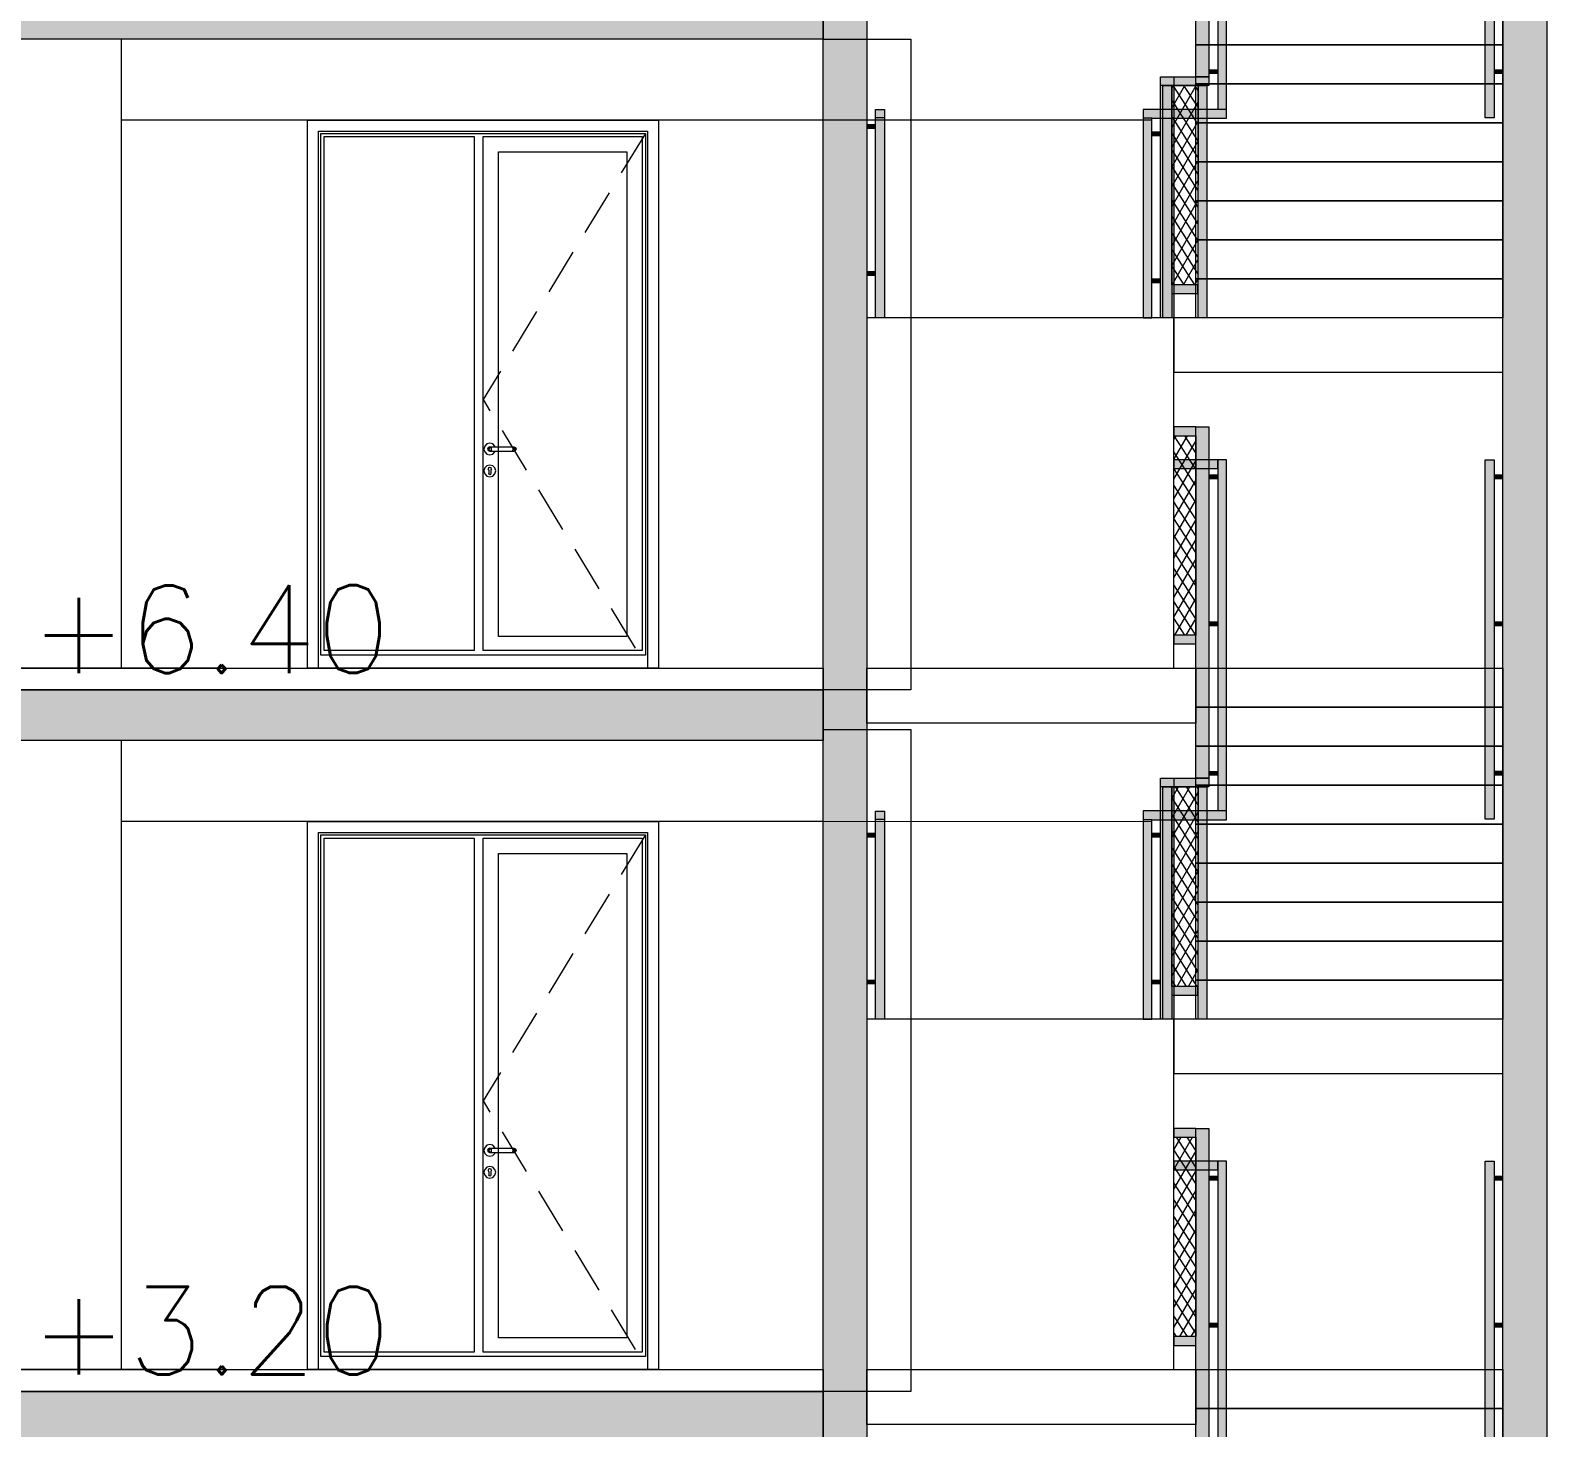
# Model space of a CAD drawing. Header units: millimetres. Extents: x 476571643 to 477489869, y 4620928210 to 4621294454.
# Drawn here: x 477460003 to 477466918, y 4621157020 to 4621163395 of the extents above; entities that cross this region are included whole.
import ezdxf

# ---------------------------------------------------------------- set-up
doc = ezdxf.new("R2010")
doc.units = ezdxf.units.MM
doc.header["$MEASUREMENT"] = 0
doc.linetypes.add('Hidden Line', pattern=[317.5, 211.666667, -105.833333])
for name, color, linetype, lineweight in [('0_Pen_No__1_Pen_No__250', 7, 'Continuous', 0), ('2D Drafting - General_Pen_No__250_Pen_No__7', 7, 'Continuous', 0), ('2D Drafting - General_Pen_No__7_Pen_No__253', 252, 'Continuous', 0), ('Dimensioning - General_Pen_No__142', 142, 'Continuous', 0), ('gegmebi_Pen_No__7_Pen_No__250', 7, 'Continuous', 0), ('New_0_Pen_No__42_Pen_No__250_Pen_No__250', 7, 'Continuous', 0), ('New_2D Drafting - General_Pen_No__1', 1, 'Continuous', 0), ('New_2D Drafting - General_Pen_No__250_Pen_No__154', 154, 'Continuous', 0), ('New_2D Drafting - General_Pen_No__250_Pen_No__7', 7, 'Continuous', 0), ('New_2D Drafting - General_Pen_No__4', 7, 'Continuous', 0), ('New_gegmebi_Pen_No__7_Pen_No__4', 7, 'Continuous', 0), ('New_Structural - Bearing_Pen_No__250', 7, 'Continuous', 0), ('New_Structural - Bearing_Pen_No__253', 252, 'Continuous', 0), ('zoma_Pen_No__1_Pen_No__142', 142, 'Continuous', 0)]:
    doc.layers.add(name, color=color, linetype=linetype, lineweight=lineweight)
doc.layers.add('Dimensioning - General', color=7, linetype='Continuous')
doc.layers.add('New_gegmebi_Pen_No__7_Pen_No__252', color=7, linetype='Continuous', lineweight=0, true_color=0x666666)
doc.styles.add('GENERATED_STYLE_2', font='arial.ttf')
doc.dimstyles.new('GENERATED_STYLE__1', dxfattribs={"dimtxt": 100, "dimasz": 68.640772, "dimexe": 0.18, "dimexo": 0.0625, "dimgap": 0.09, "dimtad": 1, "dimlfac": 0.001, "dimzin": 0, "dimdsep": 46, "dimtxsty": 'GENERATED_STYLE_2', "dimblk": 'ARROWHEAD_2', "dimblk1": 'ARROWHEAD_2', "dimblk2": 'ARROWHEAD_2', "dimcen": 0.09, "dimse1": 1, "dimse2": 1, "dimclrd": 142, "dimclre": 142, "dimclrt": 142, "dimadec": 0, "dimazin": 0, "dimtfac": 1, "dimtdec": 4, "dimtmove": 0, "dimatfit": 3, "dimfxl": 1, "dimtolj": 1, "dimtzin": 0, "dimarcsym": 0})
pattern_1 = [(60, (476844527.15, 4621385791.044), (-38.9711432, 22.5), []), (122.8330945, (476844527.15, 4621385791.044), (36.8060797, 18.75), [])]

# ---------------------------------------------------------------- blocks, each defined once
blk = doc.blocks.new('*D1509', base_point=(476844527.1, 4621385791))
at = {"layer": 'Dimensioning - General_Pen_No__142', "color": 142, "linetype": 'Continuous', "lineweight": 0, "transparency": 16777216}
for p, q in [((477457257.9, 4621157312.6), (477457348.2, 4621157260.4)), ((477457303.1, 4621154085.5), (477457303.1, 4621157286.5)), ((477457257.9, 4621154111.6), (477457348.2, 4621154059.4)), ((477457303.1, 4621154041.3), (477457303.1, 4621154085.5))]:
    blk.add_line(p, q, dxfattribs=at)
at = {"layer": 'Dimensioning - General_Pen_No__142', "color": 142, "lineweight": 0, "transparency": 16777216, "insert": (477457283.1, 4621155553), "char_height": 100, "attachment_point": 7, "rotation": 90, "style": 'GENERATED_STYLE_2'}
blk.add_mtext('\\A1;{\\pql;\\fArial CYR|b0|i0|c204|p34;3.20}', dxfattribs=at)
blk = doc.blocks.new('ARROWHEAD_2')
at = {"color": 0, "linetype": 'Continuous', "lineweight": 0}
for p, q in [((0, 0), (-1, 0)), ((-0.38, -0.66), (0.38, 0.66))]:
    blk.add_line(p, q, dxfattribs=at)
blk = doc.blocks.new('*D1510', base_point=(476844527.1, 4621385791))
at = {"layer": 'Dimensioning - General_Pen_No__142', "color": 142, "linetype": 'Continuous', "lineweight": 0, "transparency": 16777216}
for p, q in [((477457257.9, 4621163711.8), (477457348.2, 4621163659.7)), ((477457303.1, 4621157286.5), (477457303.1, 4621163685.8)), ((477457257.9, 4621157312.6), (477457348.2, 4621157260.4))]:
    blk.add_line(p, q, dxfattribs=at)
at = {"layer": 'Dimensioning - General_Pen_No__142', "color": 142, "lineweight": 0, "transparency": 16777216, "insert": (477457283.1, 4621160353.1), "char_height": 100, "attachment_point": 7, "rotation": 90, "style": 'GENERATED_STYLE_2'}
blk.add_mtext('\\A1;{\\pql;\\fArial CYR|b0|i0|c204|p34;6.40}', dxfattribs=at)

msp = doc.modelspace()

# ---------------------------------------------------------------- hatches: boundary and pattern name
at = {"layer": '2D Drafting - General_Pen_No__250_Pen_No__7', "linetype": 'Continuous', "lineweight": 0}
for points in [[(477456717.526, 4621163585.642), (477463617.526, 4621163585.642), (477463617.526, 4621163355.457), (477457017.526, 4621163355.457), (477457017.526, 4621162985.642), (477456717.426, 4621162985.642)], [(477456717.526, 4621160385.819), (477463617.526, 4621160385.819), (477463617.526, 4621160155.812), (477457017.526, 4621160155.812), (477457017.526, 4621159785.819), (477456717.426, 4621159785.819)], [(477456716.992, 4621153985.443), (477456716.992, 4621156585.996), (477456717.426, 4621156585.996), (477456717.525, 4621157184.996), (477463617.526, 4621157184.996), (477463617.526, 4621156955.471), (477457017.526, 4621156955.471), (477457017.526, 4621156585.996), (477456917.248, 4621156585.996), (477456917.248, 4621153985.443)]]:
    msp.add_hatch(color=7, dxfattribs=at).paths.add_polyline_path(points)
at = {"layer": 'New_2D Drafting - General_Pen_No__1', "linetype": 'Continuous', "lineweight": 0}
for points in [[(477465317.525, 4621163183.479), (477465317.525, 4621164785.479), (477465377.526, 4621164785.479), (477465377.526, 4621163183.48)], [(477465077.362, 4621163033.778), (477465077.362, 4621162995.778), (477465077.362, 4621162083.479), (477465117.026, 4621162083.479), (477465117.026, 4621162993.778), (477465457.526, 4621162993.778), (477465457.526, 4621164635.479), (477465417.526, 4621164635.479), (477465417.526, 4621163033.778)], [(477466677.526, 4621162995.778), (477466637.526, 4621162995.778), (477466637.526, 4621164635.479), (477466677.526, 4621164635.479)], [(477465157.026, 4621162083.479), (477465157.026, 4621163183.48), (477465217.026, 4621163183.48), (477465217.026, 4621162083.48)], [(477465157.026, 4621163143.492), (477465157.026, 4621163183.48), (477465377.526, 4621163183.48), (477465377.526, 4621163143.498)], [(477465417.526, 4621163213.603), (477465377.526, 4621163213.603), (477465377.526, 4621163198.989), (477465417.526, 4621163198.989)], [(477466717.526, 4621163213.603), (477466677.526, 4621163213.603), (477466677.526, 4621163198.989), (477466717.526, 4621163198.989)], [(477465207.526, 4621162083.48), (477465167.045, 4621162083.48), (477465167.045, 4621163143.494), (477465207.526, 4621163143.494)], [(477465368.025, 4621162083.48), (477465327.545, 4621162083.48), (477465327.545, 4621163143.494), (477465368.025, 4621163143.494)], [(477463897.526, 4621162083.48), (477463857.526, 4621162083.48), (477463857.526, 4621163033.48), (477463897.526, 4621163033.48)], [(477463857.526, 4621162963.451), (477463817.526, 4621162963.451), (477463817.526, 4621162948.837), (477463857.526, 4621162948.837)], [(477465157.026, 4621162929.936), (477465117.026, 4621162929.936), (477465117.026, 4621162915.323), (477465157.026, 4621162915.323)], [(477463857.526, 4621162293.186), (477463817.526, 4621162293.186), (477463817.526, 4621162278.573), (477463857.526, 4621162278.573)], [(477465157.026, 4621162259.672), (477465117.026, 4621162259.672), (477465117.026, 4621162245.058), (477465157.026, 4621162245.058)], [(477465327.537, 4621162233.48), (477465207.532, 4621162233.48), (477465207.532, 4621162193.867), (477465327.537, 4621162193.867)], [(477465317.525, 4621161585.509), (477465217.526, 4621161585.509), (477465217.526, 4621161545.896), (477465317.525, 4621161545.896)], [(477465317.525, 4621159983.507), (477465317.525, 4621161585.509), (477465377.526, 4621161585.509), (477465377.526, 4621159983.509)], [(477465077.362, 4621159833.809), (477465077.362, 4621159795.809), (477465077.362, 4621158883.508), (477465117.026, 4621158883.508), (477465117.026, 4621159793.809), (477465457.526, 4621159793.809), (477465457.526, 4621161435.509), (477465417.526, 4621161435.509), (477465417.526, 4621159833.809)], [(477465417.526, 4621161435.509), (477465217.533, 4621161435.509), (477465217.533, 4621161395.896), (477465417.526, 4621161395.896)], [(477466677.526, 4621159795.778), (477466637.526, 4621159795.778), (477466637.526, 4621161435.479), (477466677.526, 4621161435.479)], [(477465417.526, 4621161365.48), (477465377.526, 4621161365.48), (477465377.526, 4621161350.866), (477465417.526, 4621161350.866)], [(477466717.526, 4621161365.449), (477466677.526, 4621161365.449), (477466677.526, 4621161350.836), (477466717.526, 4621161350.836)], [(477465417.526, 4621160695.215), (477465377.526, 4621160695.215), (477465377.526, 4621160680.602), (477465417.526, 4621160680.602)], [(477466717.526, 4621160695.185), (477466677.526, 4621160695.185), (477466677.526, 4621160680.571), (477466717.526, 4621160680.571)], [(477465317.525, 4621160635.509), (477465217.526, 4621160635.509), (477465217.526, 4621160595.896), (477465317.525, 4621160595.896)], [(477465157.026, 4621158883.508), (477465157.026, 4621159983.509), (477465217.026, 4621159983.509), (477465217.026, 4621158883.509)], [(477465157.026, 4621159943.521), (477465157.026, 4621159983.509), (477465377.526, 4621159983.509), (477465377.526, 4621159943.527)], [(477465417.526, 4621160012.633), (477465377.526, 4621160012.633), (477465377.526, 4621159998.02), (477465417.526, 4621159998.02)], [(477466717.526, 4621160013.603), (477466677.526, 4621160013.603), (477466677.526, 4621159998.989), (477466717.526, 4621159998.989)], [(477465207.526, 4621158883.509), (477465167.045, 4621158883.509), (477465167.045, 4621159943.523), (477465207.526, 4621159943.523)], [(477465368.025, 4621158883.509), (477465327.545, 4621158883.509), (477465327.545, 4621159943.523), (477465368.025, 4621159943.523)], [(477463897.526, 4621158883.48), (477463857.526, 4621158883.48), (477463857.526, 4621159833.48), (477463897.526, 4621159833.48)], [(477463857.526, 4621159730.906), (477463817.526, 4621159730.906), (477463817.526, 4621159716.292), (477463857.526, 4621159716.292)], [(477465157.026, 4621159730.934), (477465117.026, 4621159730.934), (477465117.026, 4621159716.321), (477465157.026, 4621159716.321)], [(477463857.526, 4621159060.641), (477463817.526, 4621159060.641), (477463817.526, 4621159046.028), (477463857.526, 4621159046.028)], [(477465157.026, 4621159060.67), (477465117.026, 4621159060.67), (477465117.026, 4621159046.057), (477465157.026, 4621159046.057)], [(477465327.537, 4621159033.509), (477465207.532, 4621159033.509), (477465207.532, 4621158993.896), (477465327.537, 4621158993.896)], [(477465317.525, 4621158385.509), (477465217.526, 4621158385.509), (477465217.526, 4621158345.896), (477465317.525, 4621158345.896)], [(477465317.525, 4621156783.507), (477465317.525, 4621158385.509), (477465377.526, 4621158385.509), (477465377.526, 4621156783.509)], [(477465077.362, 4621156633.809), (477465077.362, 4621156595.809), (477465077.362, 4621155683.508), (477465117.026, 4621155683.508), (477465117.026, 4621156593.809), (477465457.526, 4621156593.809), (477465457.526, 4621158235.509), (477465417.526, 4621158235.509), (477465417.526, 4621156633.809)], [(477465417.526, 4621158235.509), (477465217.533, 4621158235.509), (477465217.533, 4621158195.896), (477465417.526, 4621158195.896)], [(477466677.526, 4621156595.778), (477466637.526, 4621156595.778), (477466637.526, 4621158235.479), (477466677.526, 4621158235.479)], [(477465417.526, 4621158165.48), (477465377.526, 4621158165.48), (477465377.526, 4621158150.866), (477465417.526, 4621158150.866)], [(477466717.526, 4621158165.449), (477466677.526, 4621158165.449), (477466677.526, 4621158150.836), (477466717.526, 4621158150.836)], [(477465417.526, 4621157495.215), (477465377.526, 4621157495.215), (477465377.526, 4621157480.602), (477465417.526, 4621157480.602)], [(477466717.526, 4621157495.185), (477466677.526, 4621157495.185), (477466677.526, 4621157480.571), (477466717.526, 4621157480.571)], [(477465317.525, 4621157435.509), (477465217.526, 4621157435.509), (477465217.526, 4621157395.896), (477465317.525, 4621157395.896)]]:
    msp.add_hatch(color=1, dxfattribs=at).paths.add_polyline_path(points)
h = msp.add_hatch(dxfattribs=at)
h.set_pattern_fill('BATT_INSULATION', color=1, style=0, pattern_type=2)
h.set_pattern_definition(pattern_1)
h.paths.add_polyline_path([(477465207.526, 4621162233.48), (477465207.526, 4621163143.496), (477465327.545, 4621163143.494), (477465327.526, 4621162233.48)])
h = msp.add_hatch(dxfattribs=at)
h.set_pattern_fill('BATT_INSULATION', color=1, style=0, pattern_type=2)
h.set_pattern_definition(pattern_1)
h.paths.add_polyline_path([(477465217.526, 4621160635.509), (477465217.526, 4621161545.898), (477465317.525, 4621161545.896), (477465317.514, 4621160635.509)])
h = msp.add_hatch(dxfattribs=at)
h.set_pattern_fill('BATT_INSULATION', color=1, style=0, pattern_type=2)
h.set_pattern_definition(pattern_1)
h.paths.add_polyline_path([(477465207.526, 4621159033.509), (477465207.526, 4621159943.525), (477465327.545, 4621159943.523), (477465327.526, 4621159033.509)])
h = msp.add_hatch(dxfattribs=at)
h.set_pattern_fill('BATT_INSULATION', color=1, style=0, pattern_type=2)
h.set_pattern_definition(pattern_1)
h.paths.add_polyline_path([(477465217.526, 4621157435.509), (477465217.526, 4621158345.898), (477465317.525, 4621158345.896), (477465317.514, 4621157435.509)])
at = {"layer": 'New_2D Drafting - General_Pen_No__250_Pen_No__154', "linetype": 'Continuous', "lineweight": 0}
msp.add_hatch(color=154, dxfattribs=at).paths.add_polyline_path([(477466717.526, 4621150835.339), (477466717.526, 4621167734.716), (477466917.526, 4621167734.716), (477466917.526, 4621167554.749), (477466917.526, 4621150835.339)])
at = {"layer": 'New_2D Drafting - General_Pen_No__250_Pen_No__7', "linetype": 'Continuous', "lineweight": 0}
msp.add_hatch(color=7, dxfattribs=at).paths.add_polyline_path([(477463817.526, 4621151435.339), (477463617.525, 4621151435.339), (477463617.525, 4621166555.457), (477463817.526, 4621166555.457)])

# ---------------------------------------------------------------- linework, layer by layer
at = {"layer": '0_Pen_No__1_Pen_No__250', "color": 7, "linetype": 'Continuous', "lineweight": 0, "flags": 128}
for points in [[(477460861.042, 4621160486.139), (477459261.042, 4621160485.748)], [(477460861.823, 4621157286.139), (477459261.823, 4621157285.748)]]:
    msp.add_lwpolyline(points, dxfattribs=at)
at = {"layer": '2D Drafting - General_Pen_No__250_Pen_No__7', "color": 7, "linetype": 'Continuous', "lineweight": 0, "flags": 128}
for points in [[(477456717.526, 4621163585.642), (477463617.526, 4621163585.642), (477463617.526, 4621163355.457), (477457017.526, 4621163355.457), (477457017.526, 4621162985.642), (477456717.426, 4621162985.642)], [(477456717.526, 4621160385.819), (477463617.526, 4621160385.819), (477463617.526, 4621160155.812), (477457017.526, 4621160155.812), (477457017.526, 4621159785.819), (477456717.426, 4621159785.819)], [(477456716.992, 4621153985.443), (477456716.992, 4621156585.996), (477456717.426, 4621156585.996), (477456717.525, 4621157184.996), (477463617.526, 4621157184.996), (477463617.526, 4621156955.471), (477457017.526, 4621156955.471), (477457017.526, 4621156585.996), (477456917.248, 4621156585.996), (477456917.248, 4621153985.443)]]:
    msp.add_lwpolyline(points, close=True, dxfattribs=at)
at = {"layer": '2D Drafting - General_Pen_No__7_Pen_No__253', "color": 252, "linetype": 'Continuous', "lineweight": 0, "flags": 128}
for points in [[(477462867.403, 4621160485.084), (477461267.403, 4621160485.084), (477461267.403, 4621162985.084), (477462867.403, 4621162985.084)], [(477462867.403, 4621162985.084), (477462867.403, 4621160485.084)], [(477462867.403, 4621157285.261), (477461267.403, 4621157285.261), (477461267.403, 4621159785.262), (477462867.403, 4621159785.261)], [(477462867.403, 4621159785.261), (477462867.403, 4621157285.261)]]:
    msp.add_lwpolyline(points, dxfattribs=at)
for points in [[(477461317.403, 4621162935.083), (477462817.403, 4621162935.083), (477462817.403, 4621160485.085), (477461317.403, 4621160485.086)], [(477461327.403, 4621162925.083), (477462807.403, 4621162925.083), (477462807.403, 4621160545.086), (477461327.403, 4621160545.086)], [(477461342.403, 4621162910.083), (477462027.403, 4621162910.083), (477462027.403, 4621160565.086), (477461342.403, 4621160565.086)], [(477462067.399, 4621162910.083), (477462792.403, 4621162910.083), (477462792.403, 4621160565.086), (477462067.403, 4621160565.086)], [(477462137.403, 4621162840.083), (477462722.403, 4621162840.083), (477462722.403, 4621160630.086), (477462137.403, 4621160630.086)], [(477461317.403, 4621159735.26), (477462817.403, 4621159735.26), (477462817.403, 4621157285.262), (477461317.403, 4621157285.263)], [(477461327.403, 4621159725.26), (477462807.403, 4621159725.26), (477462807.403, 4621157345.263), (477461327.403, 4621157345.263)], [(477461342.403, 4621159710.26), (477462027.403, 4621159710.26), (477462027.403, 4621157365.263), (477461342.403, 4621157365.263)], [(477462067.399, 4621159710.26), (477462792.403, 4621159710.26), (477462792.403, 4621157365.263), (477462067.403, 4621157365.263)], [(477462137.403, 4621159640.26), (477462722.403, 4621159640.26), (477462722.403, 4621157430.263), (477462137.403, 4621157430.263)]]:
    msp.add_lwpolyline(points, close=True, dxfattribs=at)
at = {"layer": '2D Drafting - General_Pen_No__7_Pen_No__253', "color": 252, "linetype": 'Hidden Line', "lineweight": 0, "flags": 128}
for points in [[(477462807.403, 4621162925.083), (477462067.403, 4621161710.961), (477462816.626, 4621160486.369)], [(477462807.403, 4621159725.26), (477462067.403, 4621158511.138), (477462816.626, 4621157286.546)]]:
    msp.add_lwpolyline(points, dxfattribs=at)
at = {"layer": 'gegmebi_Pen_No__7_Pen_No__250', "color": 7, "linetype": 'Continuous', "lineweight": 0, "flags": 128}
for points in [[(477463617.526, 4621160385.819), (477457117.526, 4621160385.819), (477457117.526, 4621160485.509), (477463617.526, 4621160485.509)], [(477463617.526, 4621157184.996), (477457117.526, 4621157184.996), (477457117.526, 4621157285.509), (477463617.526, 4621157285.509)]]:
    msp.add_lwpolyline(points, close=True, dxfattribs=at)
at = {"layer": 'New_0_Pen_No__42_Pen_No__250_Pen_No__250', "color": 7, "linetype": 'Continuous', "lineweight": 0}
for p, q in [((477465457.526, 4621163033.778), (477465417.526, 4621163033.778)), ((477463897.526, 4621162995.479), (477463857.526, 4621162995.479)), ((477465117.026, 4621162993.778), (477465077.026, 4621162993.778)), ((477465457.526, 4621159833.809), (477465417.526, 4621159833.809)), ((477463897.526, 4621159794.509), (477463857.526, 4621159794.509)), ((477465117.026, 4621159793.809), (477465077.026, 4621159793.809))]:
    msp.add_line(p, q, dxfattribs=at)
at = {"layer": 'New_2D Drafting - General_Pen_No__250_Pen_No__7', "color": 7, "linetype": 'Continuous', "lineweight": 0, "flags": 128}
for points in [[(477466717.526, 4621150835.339), (477466717.526, 4621167734.716), (477466917.526, 4621167734.716), (477466917.526, 4621167554.749), (477466917.526, 4621150835.339)], [(477463817.526, 4621151435.339), (477463617.525, 4621151435.339), (477463617.525, 4621166555.457), (477463817.526, 4621166555.457)]]:
    msp.add_lwpolyline(points, close=True, dxfattribs=at)
at = {"layer": 'New_2D Drafting - General_Pen_No__4', "color": 7, "linetype": 'Continuous', "lineweight": 0, "flags": 128}
for points in [[(477465317.525, 4621163183.479), (477465317.525, 4621164785.479), (477465377.526, 4621164785.479), (477465377.526, 4621163183.48)], [(477465077.362, 4621163033.778), (477465077.362, 4621162995.778), (477465077.362, 4621162083.479), (477465117.026, 4621162083.479), (477465117.026, 4621162993.778), (477465457.526, 4621162993.778), (477465457.526, 4621164635.479), (477465417.526, 4621164635.479), (477465417.526, 4621163033.778)], [(477466677.526, 4621162995.778), (477466637.526, 4621162995.778), (477466637.526, 4621164635.479), (477466677.526, 4621164635.479)], [(477465157.026, 4621162083.479), (477465157.026, 4621163183.48), (477465217.026, 4621163183.48), (477465217.026, 4621162083.48)], [(477465157.026, 4621163143.492), (477465157.026, 4621163183.48), (477465377.526, 4621163183.48), (477465377.526, 4621163143.498)], [(477465417.526, 4621163213.603), (477465377.526, 4621163213.603), (477465377.526, 4621163198.989), (477465417.526, 4621163198.989)], [(477466717.526, 4621163213.603), (477466677.526, 4621163213.603), (477466677.526, 4621163198.989), (477466717.526, 4621163198.989)], [(477465207.526, 4621162083.48), (477465167.045, 4621162083.48), (477465167.045, 4621163143.494), (477465207.526, 4621163143.494)], [(477465207.526, 4621162233.48), (477465207.526, 4621163143.496), (477465327.545, 4621163143.494), (477465327.526, 4621162233.48)], [(477465368.025, 4621162083.48), (477465327.545, 4621162083.48), (477465327.545, 4621163143.494), (477465368.025, 4621163143.494)], [(477463897.526, 4621162083.48), (477463857.526, 4621162083.48), (477463857.526, 4621163033.48), (477463897.526, 4621163033.48)], [(477463857.526, 4621162963.451), (477463817.526, 4621162963.451), (477463817.526, 4621162948.837), (477463857.526, 4621162948.837)], [(477465157.026, 4621162929.936), (477465117.026, 4621162929.936), (477465117.026, 4621162915.323), (477465157.026, 4621162915.323)], [(477463857.526, 4621162293.186), (477463817.526, 4621162293.186), (477463817.526, 4621162278.573), (477463857.526, 4621162278.573)], [(477465157.026, 4621162259.672), (477465117.026, 4621162259.672), (477465117.026, 4621162245.058), (477465157.026, 4621162245.058)], [(477465327.537, 4621162233.48), (477465207.532, 4621162233.48), (477465207.532, 4621162193.867), (477465327.537, 4621162193.867)], [(477465317.525, 4621161585.509), (477465217.526, 4621161585.509), (477465217.526, 4621161545.896), (477465317.525, 4621161545.896)], [(477465317.525, 4621159983.507), (477465317.525, 4621161585.509), (477465377.526, 4621161585.509), (477465377.526, 4621159983.509)], [(477465217.526, 4621160635.509), (477465217.526, 4621161545.898), (477465317.525, 4621161545.896), (477465317.514, 4621160635.509)], [(477465077.362, 4621159833.809), (477465077.362, 4621159795.809), (477465077.362, 4621158883.508), (477465117.026, 4621158883.508), (477465117.026, 4621159793.809), (477465457.526, 4621159793.809), (477465457.526, 4621161435.509), (477465417.526, 4621161435.509), (477465417.526, 4621159833.809)], [(477465417.526, 4621161435.509), (477465217.533, 4621161435.509), (477465217.533, 4621161395.896), (477465417.526, 4621161395.896)], [(477466677.526, 4621159795.778), (477466637.526, 4621159795.778), (477466637.526, 4621161435.479), (477466677.526, 4621161435.479)], [(477465417.526, 4621161365.48), (477465377.526, 4621161365.48), (477465377.526, 4621161350.866), (477465417.526, 4621161350.866)], [(477466717.526, 4621161365.449), (477466677.526, 4621161365.449), (477466677.526, 4621161350.836), (477466717.526, 4621161350.836)], [(477465417.526, 4621160695.215), (477465377.526, 4621160695.215), (477465377.526, 4621160680.602), (477465417.526, 4621160680.602)], [(477466717.526, 4621160695.185), (477466677.526, 4621160695.185), (477466677.526, 4621160680.571), (477466717.526, 4621160680.571)], [(477465317.525, 4621160635.509), (477465217.526, 4621160635.509), (477465217.526, 4621160595.896), (477465317.525, 4621160595.896)], [(477465157.026, 4621158883.508), (477465157.026, 4621159983.509), (477465217.026, 4621159983.509), (477465217.026, 4621158883.509)], [(477465157.026, 4621159943.521), (477465157.026, 4621159983.509), (477465377.526, 4621159983.509), (477465377.526, 4621159943.527)], [(477465417.526, 4621160012.633), (477465377.526, 4621160012.633), (477465377.526, 4621159998.02), (477465417.526, 4621159998.02)], [(477466717.526, 4621160013.603), (477466677.526, 4621160013.603), (477466677.526, 4621159998.989), (477466717.526, 4621159998.989)], [(477465207.526, 4621158883.509), (477465167.045, 4621158883.509), (477465167.045, 4621159943.523), (477465207.526, 4621159943.523)], [(477465207.526, 4621159033.509), (477465207.526, 4621159943.525), (477465327.545, 4621159943.523), (477465327.526, 4621159033.509)], [(477465368.025, 4621158883.509), (477465327.545, 4621158883.509), (477465327.545, 4621159943.523), (477465368.025, 4621159943.523)], [(477463897.526, 4621158883.48), (477463857.526, 4621158883.48), (477463857.526, 4621159833.48), (477463897.526, 4621159833.48)], [(477463857.526, 4621159730.906), (477463817.526, 4621159730.906), (477463817.526, 4621159716.292), (477463857.526, 4621159716.292)], [(477465157.026, 4621159730.934), (477465117.026, 4621159730.934), (477465117.026, 4621159716.321), (477465157.026, 4621159716.321)], [(477463857.526, 4621159060.641), (477463817.526, 4621159060.641), (477463817.526, 4621159046.028), (477463857.526, 4621159046.028)], [(477465157.026, 4621159060.67), (477465117.026, 4621159060.67), (477465117.026, 4621159046.057), (477465157.026, 4621159046.057)], [(477465327.537, 4621159033.509), (477465207.532, 4621159033.509), (477465207.532, 4621158993.896), (477465327.537, 4621158993.896)], [(477465317.525, 4621158385.509), (477465217.526, 4621158385.509), (477465217.526, 4621158345.896), (477465317.525, 4621158345.896)], [(477465317.525, 4621156783.507), (477465317.525, 4621158385.509), (477465377.526, 4621158385.509), (477465377.526, 4621156783.509)], [(477465217.526, 4621157435.509), (477465217.526, 4621158345.898), (477465317.525, 4621158345.896), (477465317.514, 4621157435.509)], [(477465077.362, 4621156633.809), (477465077.362, 4621156595.809), (477465077.362, 4621155683.508), (477465117.026, 4621155683.508), (477465117.026, 4621156593.809), (477465457.526, 4621156593.809), (477465457.526, 4621158235.509), (477465417.526, 4621158235.509), (477465417.526, 4621156633.809)], [(477465417.526, 4621158235.509), (477465217.533, 4621158235.509), (477465217.533, 4621158195.896), (477465417.526, 4621158195.896)], [(477466677.526, 4621156595.778), (477466637.526, 4621156595.778), (477466637.526, 4621158235.479), (477466677.526, 4621158235.479)], [(477465417.526, 4621158165.48), (477465377.526, 4621158165.48), (477465377.526, 4621158150.866), (477465417.526, 4621158150.866)], [(477466717.526, 4621158165.449), (477466677.526, 4621158165.449), (477466677.526, 4621158150.836), (477466717.526, 4621158150.836)], [(477465417.526, 4621157495.215), (477465377.526, 4621157495.215), (477465377.526, 4621157480.602), (477465417.526, 4621157480.602)], [(477466717.526, 4621157495.185), (477466677.526, 4621157495.185), (477466677.526, 4621157480.571), (477466717.526, 4621157480.571)], [(477465317.525, 4621157435.509), (477465217.526, 4621157435.509), (477465217.526, 4621157395.896), (477465317.525, 4621157395.896)]]:
    msp.add_lwpolyline(points, close=True, dxfattribs=at)
at = {"layer": 'New_gegmebi_Pen_No__7_Pen_No__252', "color": 251, "linetype": 'Continuous', "lineweight": 0, "true_color": 0x666666}
for p, q in [((477465117.024, 4621162984.735), (477460417.719, 4621162985.465)), ((477465117.024, 4621159784.735), (477460417.719, 4621159785.465)), ((477463617.525, 4621159785.465), (477460417.719, 4621159785.465))]:
    msp.add_line(p, q, dxfattribs=at)
at = {"layer": 'New_gegmebi_Pen_No__7_Pen_No__4', "color": 7, "linetype": 'Continuous', "lineweight": 0}
for points in [[(477465317.526, 4621163507.479), (477466717.526, 4621163507.479), (477466717.526, 4621163329.479), (477465317.526, 4621163329.479)], [(477464017.526, 4621160385.819), (477463617.526, 4621160385.819), (477463617.526, 4621163355.457), (477464017.526, 4621163355.457)], [(477465317.526, 4621163329.479), (477466717.526, 4621163329.479), (477466717.526, 4621163151.479), (477465317.526, 4621163151.479)], [(477465317.526, 4621163151.479), (477466717.526, 4621163151.479), (477466717.526, 4621162973.48), (477465317.526, 4621162973.48)], [(477465317.526, 4621162973.48), (477466717.526, 4621162973.48), (477466717.526, 4621162795.48), (477465317.526, 4621162795.48)], [(477465317.526, 4621162795.48), (477466717.526, 4621162795.48), (477466717.526, 4621162617.48), (477465317.526, 4621162617.48)], [(477465317.526, 4621162617.48), (477466717.526, 4621162617.48), (477466717.526, 4621162439.48), (477465317.526, 4621162439.48)], [(477465317.526, 4621162439.48), (477466717.526, 4621162439.48), (477466717.526, 4621162261.48), (477465317.526, 4621162261.48)], [(477465317.526, 4621162261.48), (477466717.526, 4621162261.48), (477466717.526, 4621162083.48), (477465317.526, 4621162083.48)], [(477465217.526, 4621162083.48), (477463817.526, 4621162083.48), (477463817.526, 4621160485.479), (477465217.526, 4621160485.479)], [(477465217.526, 4621161835.941), (477466717.526, 4621161835.941), (477466717.526, 4621162083.48), (477465217.526, 4621162083.48)], [(477465317.526, 4621160234.941), (477463817.526, 4621160234.941), (477463817.526, 4621160485.479), (477465317.526, 4621160485.479)], [(477465317.526, 4621160485.479), (477466717.526, 4621160485.479), (477466717.526, 4621160307.479), (477465317.526, 4621160307.479)], [(477465317.526, 4621160307.479), (477466717.526, 4621160307.479), (477466717.526, 4621160129.479), (477465317.526, 4621160129.479)], [(477464017.526, 4621157184.996), (477463617.526, 4621157184.996), (477463617.526, 4621160205.812), (477464017.526, 4621160205.812)], [(477465317.526, 4621160129.479), (477466717.526, 4621160129.479), (477466717.526, 4621159951.479), (477465317.526, 4621159951.479)], [(477465317.526, 4621159951.479), (477466717.526, 4621159951.479), (477466717.526, 4621159773.48), (477465317.526, 4621159773.48)], [(477465317.526, 4621159773.48), (477466717.526, 4621159773.48), (477466717.526, 4621159595.48), (477465317.526, 4621159595.48)], [(477465317.526, 4621159595.48), (477466717.526, 4621159595.48), (477466717.526, 4621159417.48), (477465317.526, 4621159417.48)], [(477465317.526, 4621159417.48), (477466717.526, 4621159417.48), (477466717.526, 4621159239.48), (477465317.526, 4621159239.48)], [(477465317.526, 4621159239.48), (477466717.526, 4621159239.48), (477466717.526, 4621159061.48), (477465317.526, 4621159061.48)], [(477465317.526, 4621159061.48), (477466717.526, 4621159061.48), (477466717.526, 4621158883.48), (477465317.526, 4621158883.48)], [(477465217.526, 4621158883.48), (477463817.526, 4621158883.48), (477463817.526, 4621157285.479), (477465217.526, 4621157285.479)], [(477465217.526, 4621158635.941), (477466717.526, 4621158635.941), (477466717.526, 4621158883.48), (477465217.526, 4621158883.48)], [(477465317.526, 4621157034.941), (477463817.526, 4621157034.941), (477463817.526, 4621157285.479), (477465317.526, 4621157285.479)], [(477465317.526, 4621157285.479), (477466717.526, 4621157285.479), (477466717.526, 4621157107.479), (477465317.526, 4621157107.479)], [(477465317.526, 4621157107.479), (477466717.526, 4621157107.479), (477466717.526, 4621156929.479), (477465317.526, 4621156929.479)]]:
    msp.add_lwpolyline(points, close=True, dxfattribs=at)
at = {"layer": 'New_Structural - Bearing_Pen_No__250', "color": 7, "linetype": 'Continuous', "lineweight": 0}
for p, q in [((477460417.719, 4621163355.457), (477460417.719, 4621160485.509)), ((477460417.719, 4621160155.457), (477460417.719, 4621157285.509))]:
    msp.add_line(p, q, dxfattribs=at)
at = {"layer": 'New_Structural - Bearing_Pen_No__253', "color": 252, "linetype": 'Continuous', "lineweight": 0}
for p, q in [((477462074.911, 4621161498.584), (477462071.293, 4621161485.084)), ((477462084.793, 4621161508.467), (477462074.911, 4621161498.584)), ((477462098.293, 4621161512.084), (477462084.793, 4621161508.467)), ((477462091.222, 4621161492.155), (477462088.293, 4621161485.084)), ((477462092.774, 4621161492.155), (477462090.015, 4621161485.084)), ((477462098.293, 4621161495.084), (477462091.222, 4621161492.155)), ((477462097.589, 4621161492.155), (477462095.477, 4621161485.084)), ((477462111.793, 4621161508.467), (477462098.293, 4621161512.084)), ((477462098.293, 4621161495.084), (477462099.435, 4621161495.084)), ((477462099.435, 4621161495.084), (477462102.687, 4621161495.084)), ((477462102.687, 4621161495.084), (477462107.553, 4621161495.084)), ((477462104.794, 4621161492.155), (477462103.651, 4621161485.084)), ((477462107.553, 4621161495.084), (477462113.293, 4621161495.084)), ((477462121.676, 4621161498.584), (477462111.793, 4621161508.467)), ((477462113.293, 4621161495.084), (477462193.293, 4621161495.084)), ((477462122.614, 4621161495.084), (477462121.676, 4621161498.584)), ((477462193.293, 4621161495.084), (477462199.034, 4621161495.084)), ((477462199.034, 4621161495.084), (477462203.9, 4621161495.084)), ((477462201.793, 4621161492.155), (477462202.935, 4621161485.084)), ((477462203.9, 4621161495.084), (477462207.152, 4621161495.084)), ((477462207.152, 4621161495.084), (477462208.293, 4621161495.084)), ((477462208.293, 4621161495.084), (477462215.364, 4621161492.155)), ((477462208.998, 4621161492.155), (477462211.11, 4621161485.084)), ((477462213.812, 4621161492.155), (477462216.571, 4621161485.084)), ((477462215.364, 4621161492.155), (477462218.293, 4621161485.084)), ((477462071.293, 4621161485.084), (477462074.911, 4621161471.584)), ((477462074.911, 4621161471.584), (477462084.793, 4621161461.702)), ((477462084.793, 4621161461.702), (477462098.293, 4621161458.084)), ((477462088.293, 4621161485.084), (477462091.222, 4621161478.013)), ((477462090.015, 4621161485.084), (477462092.774, 4621161478.013)), ((477462091.222, 4621161478.013), (477462098.293, 4621161475.084)), ((477462095.477, 4621161485.084), (477462097.589, 4621161478.013)), ((477462098.293, 4621161475.084), (477462099.435, 4621161475.084)), ((477462098.293, 4621161458.084), (477462111.793, 4621161461.702)), ((477462099.435, 4621161475.084), (477462102.687, 4621161475.084)), ((477462102.687, 4621161475.084), (477462107.553, 4621161475.084)), ((477462103.651, 4621161485.084), (477462104.794, 4621161478.013)), ((477462107.553, 4621161475.084), (477462113.293, 4621161475.084)), ((477462111.793, 4621161461.702), (477462121.676, 4621161471.584)), ((477462113.293, 4621161475.084), (477462193.293, 4621161475.084)), ((477462121.676, 4621161471.584), (477462122.614, 4621161475.084)), ((477462193.293, 4621161475.084), (477462199.034, 4621161475.084)), ((477462199.034, 4621161475.084), (477462203.9, 4621161475.084)), ((477462202.935, 4621161485.084), (477462201.793, 4621161478.013)), ((477462203.9, 4621161475.084), (477462207.152, 4621161475.084)), ((477462207.152, 4621161475.084), (477462208.293, 4621161475.084)), ((477462215.364, 4621161478.013), (477462208.293, 4621161475.084)), ((477462211.11, 4621161485.084), (477462208.998, 4621161478.013)), ((477462216.571, 4621161485.084), (477462213.812, 4621161478.013)), ((477462218.293, 4621161485.084), (477462215.364, 4621161478.013)), ((477462074.911, 4621161398.584), (477462071.293, 4621161385.084)), ((477462071.293, 4621161385.084), (477462074.911, 4621161371.584)), ((477462084.793, 4621161408.467), (477462074.911, 4621161398.584)), ((477462074.911, 4621161371.584), (477462084.793, 4621161361.702)), ((477462098.293, 4621161412.084), (477462084.793, 4621161408.467)), ((477462084.793, 4621161361.702), (477462098.293, 4621161358.084)), ((477462091.573, 4621161396.724), (477462090.825, 4621161394.777)), ((477462093.293, 4621161389.484), (477462090.825, 4621161394.777)), ((477462091.573, 4621161396.724), (477462092.918, 4621161400.228)), ((477462092.918, 4621161400.228), (477462098.293, 4621161402.51)), ((477462093.293, 4621161387.971), (477462093.293, 4621161389.484)), ((477462093.293, 4621161387.971), (477462093.293, 4621161385.084)), ((477462093.293, 4621161385.084), (477462093.293, 4621161382.198)), ((477462093.293, 4621161382.198), (477462093.293, 4621161376.424)), ((477462093.293, 4621161376.424), (477462093.293, 4621161372.584)), ((477462094.758, 4621161369.049), (477462093.293, 4621161372.584)), ((477462098.293, 4621161367.584), (477462094.758, 4621161369.049)), ((477462111.793, 4621161408.467), (477462098.293, 4621161412.084)), ((477462098.293, 4621161402.51), (477462103.669, 4621161400.228)), ((477462101.829, 4621161369.049), (477462098.293, 4621161367.584)), ((477462098.293, 4621161358.084), (477462111.793, 4621161361.702)), ((477462103.293, 4621161372.584), (477462101.829, 4621161369.049)), ((477462105.761, 4621161394.777), (477462103.293, 4621161389.484)), ((477462103.293, 4621161389.484), (477462103.293, 4621161387.971)), ((477462103.293, 4621161387.971), (477462103.293, 4621161385.084)), ((477462103.293, 4621161385.084), (477462103.293, 4621161382.198)), ((477462103.293, 4621161382.198), (477462103.293, 4621161376.424)), ((477462103.293, 4621161376.424), (477462103.293, 4621161372.584)), ((477462105.014, 4621161396.724), (477462103.669, 4621161400.228)), ((477462105.014, 4621161396.724), (477462105.761, 4621161394.777)), ((477462121.676, 4621161398.584), (477462111.793, 4621161408.467)), ((477462111.793, 4621161361.702), (477462121.676, 4621161371.584)), ((477462125.293, 4621161385.084), (477462121.676, 4621161398.584)), ((477462121.676, 4621161371.584), (477462125.293, 4621161385.084)), ((477462084.793, 4621158308.644), (477462074.911, 4621158298.761)), ((477462098.293, 4621158312.261), (477462084.793, 4621158308.644)), ((477462111.793, 4621158308.644), (477462098.293, 4621158312.261)), ((477462121.676, 4621158298.761), (477462111.793, 4621158308.644)), ((477462074.911, 4621158298.761), (477462071.293, 4621158285.261)), ((477462071.293, 4621158285.261), (477462074.911, 4621158271.761)), ((477462074.911, 4621158271.761), (477462084.793, 4621158261.879)), ((477462084.793, 4621158261.879), (477462098.293, 4621158258.261)), ((477462091.222, 4621158292.332), (477462088.293, 4621158285.261)), ((477462088.293, 4621158285.261), (477462091.222, 4621158278.19)), ((477462092.774, 4621158292.332), (477462090.015, 4621158285.261)), ((477462090.015, 4621158285.261), (477462092.774, 4621158278.19)), ((477462098.293, 4621158295.261), (477462091.222, 4621158292.332)), ((477462091.222, 4621158278.19), (477462098.293, 4621158275.261)), ((477462097.589, 4621158292.332), (477462095.477, 4621158285.261)), ((477462095.477, 4621158285.261), (477462097.589, 4621158278.19)), ((477462098.293, 4621158295.261), (477462099.435, 4621158295.261)), ((477462098.293, 4621158275.261), (477462099.435, 4621158275.261)), ((477462098.293, 4621158258.261), (477462111.793, 4621158261.879)), ((477462099.435, 4621158295.261), (477462102.687, 4621158295.261)), ((477462099.435, 4621158275.261), (477462102.687, 4621158275.261)), ((477462102.687, 4621158295.261), (477462107.553, 4621158295.261)), ((477462102.687, 4621158275.261), (477462107.553, 4621158275.261)), ((477462104.794, 4621158292.332), (477462103.651, 4621158285.261)), ((477462103.651, 4621158285.261), (477462104.794, 4621158278.19)), ((477462107.553, 4621158295.261), (477462113.293, 4621158295.261)), ((477462107.553, 4621158275.261), (477462113.293, 4621158275.261)), ((477462111.793, 4621158261.879), (477462121.676, 4621158271.761)), ((477462113.293, 4621158295.261), (477462193.293, 4621158295.261)), ((477462113.293, 4621158275.261), (477462193.293, 4621158275.261)), ((477462122.614, 4621158295.261), (477462121.676, 4621158298.761)), ((477462121.676, 4621158271.761), (477462122.614, 4621158275.261)), ((477462193.293, 4621158295.261), (477462199.034, 4621158295.261)), ((477462193.293, 4621158275.261), (477462199.034, 4621158275.261)), ((477462199.034, 4621158295.261), (477462203.9, 4621158295.261)), ((477462199.034, 4621158275.261), (477462203.9, 4621158275.261)), ((477462201.793, 4621158292.332), (477462202.935, 4621158285.261)), ((477462202.935, 4621158285.261), (477462201.793, 4621158278.19)), ((477462203.9, 4621158295.261), (477462207.152, 4621158295.261)), ((477462203.9, 4621158275.261), (477462207.152, 4621158275.261)), ((477462207.152, 4621158295.261), (477462208.293, 4621158295.261)), ((477462207.152, 4621158275.261), (477462208.293, 4621158275.261)), ((477462208.293, 4621158295.261), (477462215.364, 4621158292.332)), ((477462215.364, 4621158278.19), (477462208.293, 4621158275.261)), ((477462208.998, 4621158292.332), (477462211.11, 4621158285.261)), ((477462211.11, 4621158285.261), (477462208.998, 4621158278.19)), ((477462213.812, 4621158292.332), (477462216.571, 4621158285.261)), ((477462216.571, 4621158285.261), (477462213.812, 4621158278.19)), ((477462215.364, 4621158292.332), (477462218.293, 4621158285.261)), ((477462218.293, 4621158285.261), (477462215.364, 4621158278.19)), ((477462074.911, 4621158198.761), (477462071.293, 4621158185.261)), ((477462071.293, 4621158185.261), (477462074.911, 4621158171.761)), ((477462084.793, 4621158208.644), (477462074.911, 4621158198.761)), ((477462074.911, 4621158171.761), (477462084.793, 4621158161.879)), ((477462098.293, 4621158212.261), (477462084.793, 4621158208.644)), ((477462091.573, 4621158196.901), (477462090.825, 4621158194.954)), ((477462093.293, 4621158189.661), (477462090.825, 4621158194.954)), ((477462091.573, 4621158196.901), (477462092.918, 4621158200.405)), ((477462092.918, 4621158200.405), (477462098.293, 4621158202.687)), ((477462093.293, 4621158188.148), (477462093.293, 4621158189.661)), ((477462093.293, 4621158188.148), (477462093.293, 4621158185.261)), ((477462093.293, 4621158185.261), (477462093.293, 4621158182.375)), ((477462093.293, 4621158182.375), (477462093.293, 4621158176.601)), ((477462093.293, 4621158176.601), (477462093.293, 4621158172.761)), ((477462094.758, 4621158169.226), (477462093.293, 4621158172.761)), ((477462098.293, 4621158167.761), (477462094.758, 4621158169.226)), ((477462111.793, 4621158208.644), (477462098.293, 4621158212.261)), ((477462098.293, 4621158202.687), (477462103.669, 4621158200.405)), ((477462101.829, 4621158169.226), (477462098.293, 4621158167.761)), ((477462103.293, 4621158172.761), (477462101.829, 4621158169.226)), ((477462105.761, 4621158194.954), (477462103.293, 4621158189.661)), ((477462103.293, 4621158189.661), (477462103.293, 4621158188.148)), ((477462103.293, 4621158188.148), (477462103.293, 4621158185.261)), ((477462103.293, 4621158185.261), (477462103.293, 4621158182.375)), ((477462103.293, 4621158182.375), (477462103.293, 4621158176.601)), ((477462103.293, 4621158176.601), (477462103.293, 4621158172.761)), ((477462105.014, 4621158196.901), (477462103.669, 4621158200.405)), ((477462105.014, 4621158196.901), (477462105.761, 4621158194.954)), ((477462121.676, 4621158198.761), (477462111.793, 4621158208.644)), ((477462111.793, 4621158161.879), (477462121.676, 4621158171.761)), ((477462125.293, 4621158185.261), (477462121.676, 4621158198.761)), ((477462121.676, 4621158171.761), (477462125.293, 4621158185.261)), ((477462084.793, 4621158161.879), (477462098.293, 4621158158.261)), ((477462098.293, 4621158158.261), (477462111.793, 4621158161.879))]:
    msp.add_line(p, q, dxfattribs=at)

# ---------------------------------------------------------------- texts
at = {"layer": 'zoma_Pen_No__1_Pen_No__142', "color": 142, "linetype": 'Continuous', "lineweight": 0, "char_height": 400, "attachment_point": 7, "rotation": 0.0139872}
for s, insert in [('\\A1;{\\pql;\\Ftxt.shx;+\\Ftxt.shx;6\\Ftxt.shx;.40}', (477460000.968, 4621160462.883)), ('\\A1;{\\pql;\\Ftxt.shx;+\\Ftxt.shx;3\\Ftxt.shx;.20}', (477460001.749, 4621157262.883))]:
    msp.add_mtext(s, dxfattribs=dict(at, insert=insert))

# ---------------------------------------------------------------- dimensions: what is measured, and where the dimension line sits
at = {"layer": 'Dimensioning - General', "color": 142, "linetype": 'Continuous', "lineweight": 0}
for base, p1, p2, picture, middle in [((477457303.075, 4621163685.774), (477464017.526, 4621157286.509), (477459517.821, 4621163685.774), '*D1510', (477457233.075, 4621160482.995)), ((477457303.075, 4621157286.509), (477457117.526, 4621154085.509), (477464017.526, 4621157286.509), '*D1509', (477457233.075, 4621155682.863))]:
    dim = msp.add_linear_dim(base=base, p1=p1, p2=p2, angle=90, dimstyle='GENERATED_STYLE__1', dxfattribs=at)
    dim.commit()
    dim.dimension.update_dxf_attribs({"geometry": picture, "text_midpoint": middle, "dimtype": 160, "text_rotation": 90})

doc.saveas('drawing.dxf')
